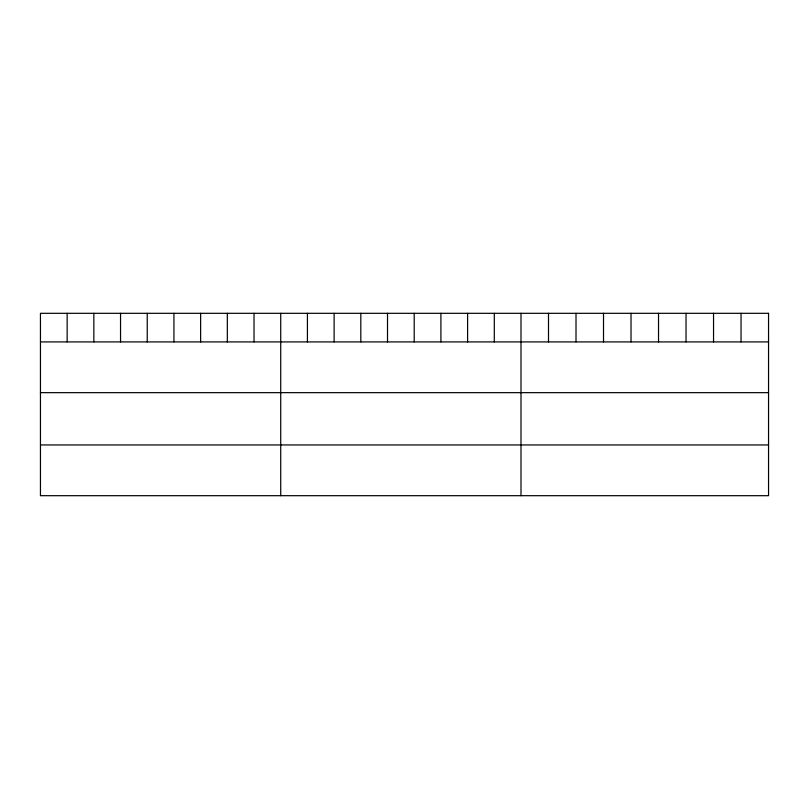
<?xml version="1.0" encoding="UTF-8"?>
<svg xmlns="http://www.w3.org/2000/svg" width="809" height="809" viewBox="0 0 809 809"><rect width="100%" height="100%" fill="white"/><g stroke="black" fill="none" stroke-linecap="round" stroke-linejoin="round"><path stroke-width="1.21" d="M40.45 341.914L768.55 341.914M40.45 392.658L768.55 392.658M40.45 444.94L768.55 444.94M741.044 313.316L741.044 341.914M713.538 313.316L713.538 341.914M686.032 313.316L686.032 341.914M658.526 313.316L658.526 341.914M631.02 313.316L631.02 341.914M603.514 313.316L603.514 341.914M576.008 313.316L576.008 341.914M548.502 313.316L548.502 341.914M520.996 313.316L520.996 495.684M494.299 313.316L494.299 341.914M467.602 313.316L467.602 341.914M440.905 313.316L440.905 341.914M414.208 313.316L414.208 341.914M387.511 313.316L387.511 341.914M360.814 313.316L360.814 341.914M334.117 313.316L334.117 341.914M307.42 313.316L307.42 341.914M280.723 313.316L280.723 495.684M254.026 313.316L254.026 341.914M227.329 313.316L227.329 341.914M200.632 313.316L200.632 341.914M173.935 313.316L173.935 341.914M147.238 313.316L147.238 341.914M120.541 313.316L120.541 341.914M93.844 313.316L93.844 341.914M67.147 313.316L67.147 341.914M768.55 313.316L40.45 313.316L40.45 495.684L768.55 495.684L768.55 313.316"/></g></svg>
